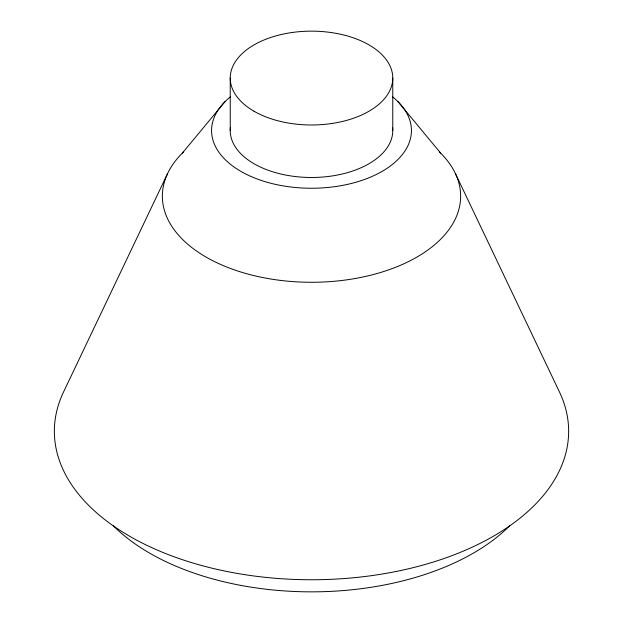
<?xml version="1.0" encoding="UTF-8"?>
<svg xmlns="http://www.w3.org/2000/svg" width="623" height="623" viewBox="0 0 623 623"><rect width="100%" height="100%" fill="white"/><g stroke="black" fill="none" stroke-linecap="round" stroke-linejoin="round"><path stroke-width="0.93" d="M167.439 173.887L63.118 392.864A257.151 148.461 0 0 0 311.5 579.748A257.151 148.461 0 0 0 559.882 392.864L455.561 173.887M182.337 153.118L224.958 101.713M398.042 101.713L440.663 153.118M392.77 78.07L392.77 130.557M230.23 78.07L230.23 130.557M392.622 127.738A81.27 46.92 0 0 1 311.5 177.485A81.27 46.92 0 0 1 230.378 127.738M509.7 525.781A228.859 132.131 0 0 1 113.3 525.781M392.646 96.892A99.929 57.69 0 0 1 378.239 173.498A99.929 57.69 0 0 1 244.761 173.498A99.929 57.69 0 0 1 230.354 96.892M439.394 151.88A149.146 86.106 0 0 1 408.003 261.824A149.146 86.106 0 0 1 214.997 261.824A149.146 86.106 0 0 1 183.606 151.88M254.036 111.244A81.27 46.92 0 0 0 389.998 90.218A81.27 46.92 0 0 0 290.466 32.746A81.27 46.92 0 0 0 254.036 111.244"/></g></svg>
